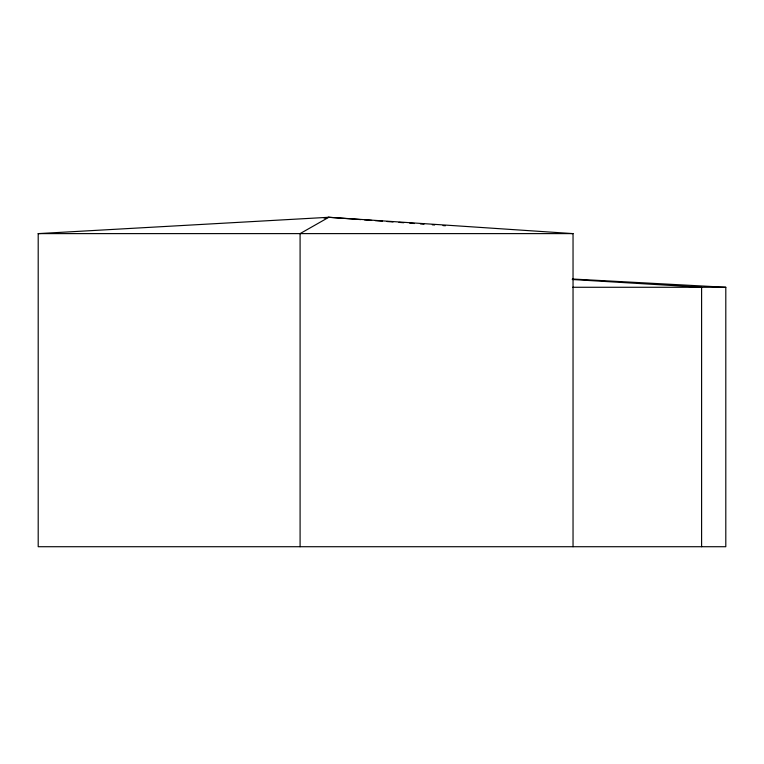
<?xml version="1.0" encoding="UTF-8"?>
<svg xmlns="http://www.w3.org/2000/svg" width="764" height="764" viewBox="0 0 764 764"><rect width="100%" height="100%" fill="white"/><g stroke="black" fill="none" stroke-linecap="round" stroke-linejoin="round"><path stroke-width="1.15" d="M573.038 546.718L573.038 233.612L328.806 217.282L300.09 233.612L300.09 546.718M324.127 218.122L328.806 217.282L360.933 219.612M572.417 279.013L725.8 287.274L725.8 546.718L38.2 546.718L38.2 233.612L328.806 217.282M38.2 233.612L573.038 233.612M572.742 287.274L725.8 287.274M572.265 279.5L701.6 287.274L701.6 546.718M364.495 219.87L371.638 220.395M375.21 220.653L382.344 221.168M387.1 221.512L393.049 221.952M398.999 222.381L403.755 222.725M409.705 223.155L414.46 223.508M420.41 223.938L423.982 224.196M432.309 224.797L434.687 224.969M443.015 225.581L445.393 225.752"/></g></svg>
